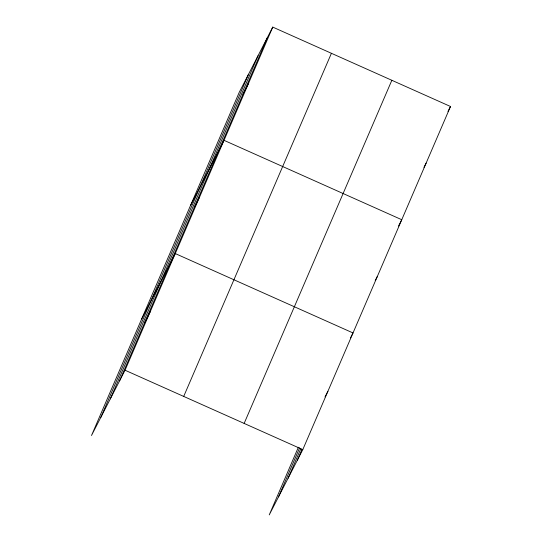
<?xml version="1.0" encoding="UTF-8"?>
<svg xmlns="http://www.w3.org/2000/svg" width="542" height="542" viewBox="0 0 542 542"><rect width="100%" height="100%" fill="white"/><g stroke="black" fill="none" stroke-linecap="round" stroke-linejoin="round"><path stroke-width="0.81" d="M100.771 417.462L248.48 74.335M110.331 398.865L258.039 55.738M119.606 380.816L267.314 37.689M272.755 27.1L239.205 92.384L91.496 435.511L125.053 370.227L272.755 27.1L450.504 106.489L302.795 449.616L269.245 514.9L298.371 447.238M183.704 396.426L331.413 53.299M244.144 423.417L391.846 80.291M278.52 496.851L299.611 447.855M288.08 478.254L300.803 448.701M297.355 460.205L302.043 449.318M242.945 94.308L248.385 83.719M190.459 205.621L224.015 140.331L401.757 219.72L398.492 226.075M194.199 207.539L199.639 196.949M141.719 318.852L175.269 253.561L353.018 332.951L350.478 337.89M144.721 322.483L150.161 311.894M447.963 111.428L450.504 106.489M423.952 167.336L426.134 163.101M375.213 280.573L377.388 276.332M325.004 396.927L327.91 391.283M125.053 370.227L302.795 449.616"/></g></svg>
